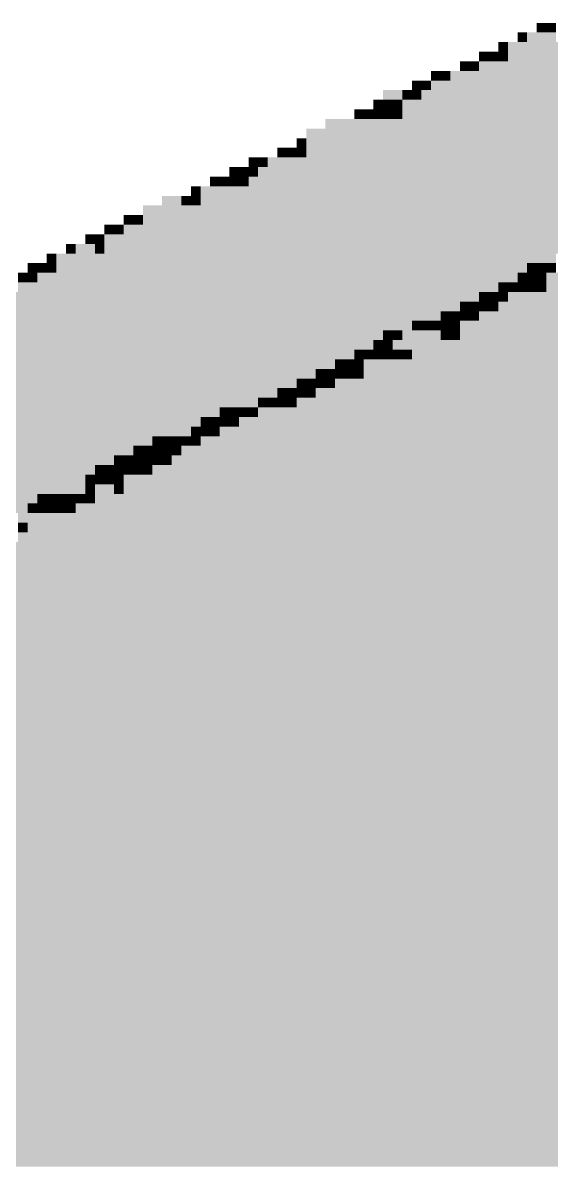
# Paper-space layout '03 3D Building and Roof' of a CAD drawing. Header units: millimetres. Extents: x 5 to 415, y 5 to 292.
# Drawn here: x 162.59 to 171.75, y 245.03 to 264.83 of the extents above; entities that cross this region are included whole.
import ezdxf

# ---------------------------------------------------------------- set-up
doc = ezdxf.new("R2010")
doc.units = ezdxf.units.MM
doc.layers.add('IMAGES', color=7, linetype='Continuous')

# ---------------------------------------------------------------- blocks, each defined once
blk = doc.blocks.new('SHEET_03')
at = {"layer": 'IMAGES', "color": 7}
for points in [[(171.501, 264.667), (171.667, 264.667), (171.501, 264.833), (171.667, 264.833)], [(171.667, 264.667), (171.834, 264.667), (171.667, 264.833), (171.834, 264.833)], [(171.167, 264.5), (171.334, 264.5), (171.167, 264.667), (171.334, 264.667)], [(171.334, 264.5), (171.834, 264.5), (171.334, 264.667), (171.834, 264.667)], [(170.834, 264.333), (171.001, 264.333), (170.834, 264.5), (171.001, 264.5)], [(171.001, 264.333), (171.334, 264.333), (171.001, 264.5), (171.334, 264.5)], [(171.334, 264.333), (179.499, 264.333), (171.334, 264.5), (179.499, 264.5)], [(170.501, 264.167), (170.668, 264.167), (170.501, 264.333), (170.668, 264.333)], [(170.668, 264.167), (170.834, 264.167), (170.668, 264.333), (170.834, 264.333)], [(170.834, 264.167), (171.001, 264.167), (170.834, 264.333), (171.001, 264.333)], [(171.001, 264.167), (179.166, 264.167), (171.001, 264.333), (179.166, 264.333)], [(169.668, 263.833), (169.834, 263.833), (169.668, 264), (169.834, 264)], [(169.834, 263.833), (170.001, 263.833), (169.834, 264), (170.001, 264)], [(170.001, 263.833), (170.334, 263.833), (170.001, 264), (170.334, 264)], [(170.168, 264), (170.334, 264), (170.168, 264.167), (170.334, 264.167)], [(170.334, 264), (170.501, 264), (170.334, 264.167), (170.501, 264.167)], [(170.334, 263.833), (178.333, 263.833), (170.334, 264), (178.333, 264)], [(170.501, 264), (178.666, 264), (170.501, 264.167), (178.666, 264.167)], [(169.334, 263.667), (169.501, 263.667), (169.334, 263.833), (169.501, 263.833)], [(169.501, 263.667), (169.668, 263.667), (169.501, 263.833), (169.668, 263.833)], [(169.668, 263.667), (170.001, 263.667), (169.668, 263.833), (170.001, 263.833)], [(170.001, 263.667), (178, 263.667), (170.001, 263.833), (178, 263.833)], [(168.835, 263.5), (169.168, 263.5), (168.835, 263.667), (169.168, 263.667)], [(169.168, 263.5), (169.334, 263.5), (169.168, 263.667), (169.334, 263.667)], [(169.334, 263.5), (169.501, 263.5), (169.334, 263.667), (169.501, 263.667)], [(169.501, 263.5), (177.666, 263.5), (169.501, 263.667), (177.666, 263.667)], [(168.668, 263.333), (168.835, 263.333), (168.668, 263.5), (168.835, 263.5)], [(168.835, 263.333), (169.001, 263.333), (168.835, 263.5), (169.001, 263.5)], [(169.001, 263.333), (169.168, 263.333), (169.001, 263.5), (169.168, 263.5)], [(169.168, 263.333), (177.166, 263.333), (169.168, 263.5), (177.166, 263.5)], [(168.335, 263.167), (168.501, 263.167), (168.335, 263.333), (168.501, 263.333)], [(168.501, 263.167), (168.668, 263.167), (168.501, 263.333), (168.668, 263.333)], [(168.668, 263.167), (168.835, 263.167), (168.668, 263.333), (168.835, 263.333)], [(168.835, 263.167), (169.001, 263.167), (168.835, 263.333), (169.001, 263.333)], [(169.001, 263.167), (169.168, 263.167), (169.001, 263.333), (169.168, 263.333)], [(169.168, 263.167), (177, 263.167), (169.168, 263.333), (177, 263.333)], [(167.835, 263), (168.168, 263), (167.835, 263.167), (168.168, 263.167)], [(168.168, 263), (168.668, 263), (168.168, 263.167), (168.668, 263.167)], [(168.668, 263), (176.5, 263), (168.668, 263.167), (176.5, 263.167)], [(167.335, 262.667), (167.501, 262.667), (167.335, 262.833), (167.501, 262.833)], [(167.501, 262.833), (167.835, 262.833), (167.501, 263), (167.835, 263)], [(167.501, 262.667), (167.835, 262.667), (167.501, 262.833), (167.835, 262.833)], [(167.835, 262.833), (168.168, 262.833), (167.835, 263), (168.168, 263)], [(167.835, 262.667), (175.833, 262.667), (167.835, 262.833), (175.833, 262.833)], [(168.168, 262.833), (176.167, 262.833), (168.168, 263), (176.167, 263)], [(167.002, 262.5), (167.168, 262.5), (167.002, 262.667), (167.168, 262.667)], [(167.168, 262.5), (167.335, 262.5), (167.168, 262.667), (167.335, 262.667)], [(167.335, 262.5), (167.501, 262.5), (167.335, 262.667), (167.501, 262.667)], [(167.501, 262.5), (175.5, 262.5), (167.501, 262.667), (175.5, 262.667)], [(166.502, 262.333), (166.668, 262.333), (166.502, 262.5), (166.668, 262.5)], [(166.668, 262.333), (166.835, 262.333), (166.668, 262.5), (166.835, 262.5)], [(166.835, 262.333), (167.168, 262.333), (166.835, 262.5), (167.168, 262.5)], [(167.168, 262.333), (175.167, 262.333), (167.168, 262.5), (175.167, 262.5)], [(166.168, 262.167), (166.335, 262.167), (166.168, 262.333), (166.335, 262.333)], [(166.335, 262.167), (166.502, 262.167), (166.335, 262.333), (166.502, 262.333)], [(166.502, 262.167), (166.668, 262.167), (166.502, 262.333), (166.668, 262.333)], [(166.668, 262.167), (174.833, 262.167), (166.668, 262.333), (174.833, 262.333)], [(165.835, 262), (166.002, 262), (165.835, 262.167), (166.002, 262.167)], [(166.002, 262), (166.168, 262), (166.002, 262.167), (166.168, 262.167)], [(166.168, 262), (166.335, 262), (166.168, 262.167), (166.335, 262.167)], [(166.335, 262), (166.502, 262), (166.335, 262.167), (166.502, 262.167)], [(166.502, 262), (174.5, 262), (166.502, 262.167), (174.5, 262.167)], [(165.002, 261.667), (165.335, 261.667), (165.002, 261.833), (165.335, 261.833)], [(165.335, 261.667), (165.502, 261.667), (165.335, 261.833), (165.502, 261.833)], [(165.502, 261.833), (165.669, 261.833), (165.502, 262), (165.669, 262)], [(165.502, 261.667), (165.669, 261.667), (165.502, 261.833), (165.669, 261.833)], [(165.669, 261.833), (166.002, 261.833), (165.669, 262), (166.002, 262)], [(165.669, 261.667), (173.667, 261.667), (165.669, 261.833), (173.667, 261.833)], [(166.002, 261.833), (174, 261.833), (166.002, 262), (174, 262)], [(164.669, 261.5), (165.002, 261.5), (164.669, 261.667), (165.002, 261.667)], [(165.002, 261.5), (165.502, 261.5), (165.002, 261.667), (165.502, 261.667)], [(165.502, 261.5), (173.5, 261.5), (165.502, 261.667), (173.5, 261.667)], [(164.335, 261.333), (164.502, 261.333), (164.335, 261.5), (164.502, 261.5)], [(164.502, 261.333), (164.669, 261.333), (164.502, 261.5), (164.669, 261.5)], [(164.669, 261.333), (165.002, 261.333), (164.669, 261.5), (165.002, 261.5)], [(165.002, 261.333), (173, 261.333), (165.002, 261.5), (173, 261.5)], [(164.002, 261.167), (164.169, 261.167), (164.002, 261.333), (164.169, 261.333)], [(164.169, 261.167), (164.335, 261.167), (164.169, 261.333), (164.335, 261.333)], [(164.335, 261.167), (164.669, 261.167), (164.335, 261.333), (164.669, 261.333)], [(164.669, 261.167), (172.667, 261.167), (164.669, 261.333), (172.667, 261.333)], [(163.669, 261), (163.836, 261), (163.669, 261.167), (163.836, 261.167)], [(163.836, 261), (164.002, 261), (163.836, 261.167), (164.002, 261.167)], [(164.002, 261), (164.335, 261), (164.002, 261.167), (164.335, 261.167)], [(164.335, 261), (172.334, 261), (164.335, 261.167), (172.334, 261.167)], [(163.002, 260.667), (163.169, 260.667), (163.002, 260.833), (163.169, 260.833)], [(163.169, 260.667), (163.502, 260.667), (163.169, 260.833), (163.502, 260.833)], [(163.336, 260.833), (163.502, 260.833), (163.336, 261), (163.502, 261)], [(163.502, 260.833), (163.836, 260.833), (163.502, 261), (163.836, 261)], [(163.502, 260.667), (171.501, 260.667), (163.502, 260.833), (171.501, 260.833)], [(163.836, 260.833), (164.002, 260.833), (163.836, 261), (164.002, 261)], [(164.002, 260.833), (172.001, 260.833), (164.002, 261), (172.001, 261)], [(171.501, 260.667), (171.834, 260.667), (171.501, 260.833), (171.834, 260.833)], [(162.669, 260.5), (162.836, 260.5), (162.669, 260.667), (162.836, 260.667)], [(162.836, 260.5), (163.002, 260.5), (162.836, 260.667), (163.002, 260.667)], [(163.002, 260.5), (163.169, 260.5), (163.002, 260.667), (163.169, 260.667)], [(163.169, 260.5), (171.334, 260.5), (163.169, 260.667), (171.334, 260.667)], [(171.334, 260.5), (171.501, 260.5), (171.334, 260.667), (171.501, 260.667)], [(171.501, 260.5), (171.667, 260.5), (171.501, 260.667), (171.667, 260.667)], [(171.667, 260.5), (171.834, 260.5), (171.667, 260.667), (171.834, 260.667)], [(162.502, 260.333), (162.669, 260.333), (162.502, 260.5), (162.669, 260.5)], [(162.669, 260.333), (162.836, 260.333), (162.669, 260.5), (162.836, 260.5)], [(162.836, 260.333), (170.834, 260.333), (162.836, 260.5), (170.834, 260.5)], [(170.834, 260.333), (171.167, 260.333), (170.834, 260.5), (171.167, 260.5)], [(171.167, 260.333), (171.334, 260.333), (171.167, 260.5), (171.334, 260.5)], [(171.334, 260.333), (171.501, 260.333), (171.334, 260.5), (171.501, 260.5)], [(171.501, 260.333), (171.667, 260.333), (171.501, 260.5), (171.667, 260.5)], [(171.667, 260.333), (172.001, 260.333), (171.667, 260.5), (172.001, 260.5)], [(162.502, 260.167), (170.501, 260.167), (162.502, 260.333), (170.501, 260.333)], [(170.501, 260.167), (170.834, 260.167), (170.501, 260.333), (170.834, 260.333)], [(170.834, 260.167), (171.001, 260.167), (170.834, 260.333), (171.001, 260.333)], [(171.001, 260.167), (171.167, 260.167), (171.001, 260.333), (171.167, 260.333)], [(171.167, 260.167), (171.334, 260.167), (171.167, 260.333), (171.334, 260.333)], [(171.334, 260.167), (171.501, 260.167), (171.334, 260.333), (171.501, 260.333)], [(171.501, 260.167), (171.667, 260.167), (171.501, 260.333), (171.667, 260.333)], [(171.667, 260.167), (198.662, 260.167), (171.667, 260.333), (198.662, 260.333)], [(162.336, 260), (170.168, 260), (162.336, 260.167), (170.168, 260.167)], [(170.168, 260), (170.501, 260), (170.168, 260.167), (170.501, 260.167)], [(170.501, 260), (170.668, 260), (170.501, 260.167), (170.668, 260.167)], [(170.668, 260), (170.834, 260), (170.668, 260.167), (170.834, 260.167)], [(170.834, 260), (171.001, 260), (170.834, 260.167), (171.001, 260.167)], [(171.001, 260), (171.334, 260), (171.001, 260.167), (171.334, 260.167)], [(171.334, 260), (198.829, 260), (171.334, 260.167), (198.829, 260.167)], [(161.836, 259.833), (169.834, 259.833), (161.836, 260), (169.834, 260)], [(169.834, 259.833), (170.168, 259.833), (169.834, 260), (170.168, 260)], [(170.168, 259.833), (170.334, 259.833), (170.168, 260), (170.334, 260)], [(170.334, 259.833), (170.501, 259.833), (170.334, 260), (170.501, 260)], [(170.501, 259.833), (170.668, 259.833), (170.501, 260), (170.668, 260)], [(170.668, 259.833), (170.834, 259.833), (170.668, 260), (170.834, 260)], [(170.834, 259.833), (199.329, 259.833), (170.834, 260), (199.329, 260)], [(161.169, 259.5), (169.001, 259.5), (161.169, 259.667), (169.001, 259.667)], [(161.503, 259.667), (169.501, 259.667), (161.503, 259.833), (169.501, 259.833)], [(169.001, 259.5), (169.334, 259.5), (169.001, 259.667), (169.334, 259.667)], [(169.334, 259.5), (169.501, 259.5), (169.334, 259.667), (169.501, 259.667)], [(169.501, 259.667), (169.834, 259.667), (169.501, 259.833), (169.834, 259.833)], [(169.501, 259.5), (169.668, 259.5), (169.501, 259.667), (169.668, 259.667)], [(169.668, 259.5), (169.834, 259.5), (169.668, 259.667), (169.834, 259.667)], [(169.834, 259.667), (170.001, 259.667), (169.834, 259.833), (170.001, 259.833)], [(169.834, 259.5), (170.001, 259.5), (169.834, 259.667), (170.001, 259.667)], [(170.001, 259.667), (170.168, 259.667), (170.001, 259.833), (170.168, 259.833)], [(170.001, 259.5), (170.168, 259.5), (170.001, 259.667), (170.168, 259.667)], [(170.168, 259.667), (170.334, 259.667), (170.168, 259.833), (170.334, 259.833)], [(170.168, 259.333), (200.329, 259.333), (170.168, 259.667), (200.329, 259.667)], [(170.334, 259.667), (170.501, 259.667), (170.334, 259.833), (170.501, 259.833)], [(170.501, 259.667), (199.662, 259.667), (170.501, 259.833), (199.662, 259.833)], [(160.836, 259.333), (168.835, 259.333), (160.836, 259.5), (168.835, 259.5)], [(168.835, 259.333), (169.001, 259.333), (168.835, 259.5), (169.001, 259.5)], [(169.001, 259.333), (169.168, 259.333), (169.001, 259.5), (169.168, 259.5)], [(169.168, 259.333), (169.501, 259.333), (169.168, 259.5), (169.501, 259.5)], [(169.501, 259.333), (169.834, 259.333), (169.501, 259.5), (169.834, 259.5)], [(169.834, 259.333), (170.001, 259.333), (169.834, 259.5), (170.001, 259.5)], [(170.001, 259.333), (170.168, 259.333), (170.001, 259.5), (170.168, 259.5)], [(160.336, 259.167), (168.335, 259.167), (160.336, 259.333), (168.335, 259.333)], [(168.335, 259.167), (168.668, 259.167), (168.335, 259.333), (168.668, 259.333)], [(168.668, 259.167), (168.835, 259.167), (168.668, 259.333), (168.835, 259.333)], [(168.835, 259.167), (169.001, 259.167), (168.835, 259.333), (169.001, 259.333)], [(169.001, 259.167), (169.334, 259.167), (169.001, 259.333), (169.334, 259.333)], [(169.334, 259.167), (200.662, 259.167), (169.334, 259.333), (200.662, 259.333)], [(160.003, 259), (168.001, 259), (160.003, 259.167), (168.001, 259.167)], [(168.001, 259), (168.335, 259), (168.001, 259.167), (168.335, 259.167)], [(168.335, 259), (168.501, 259), (168.335, 259.167), (168.501, 259.167)], [(168.501, 259), (168.668, 259), (168.501, 259.167), (168.668, 259.167)], [(168.668, 259), (168.835, 259), (168.668, 259.167), (168.835, 259.167)], [(168.835, 259), (169.001, 259), (168.835, 259.167), (169.001, 259.167)], [(169.001, 259), (169.168, 259), (169.001, 259.167), (169.168, 259.167)], [(169.168, 259), (169.334, 259), (169.168, 259.167), (169.334, 259.167)], [(169.334, 259), (200.995, 259), (169.334, 259.167), (200.995, 259.167)], [(159.67, 258.833), (167.668, 258.833), (159.67, 259), (167.668, 259)], [(167.668, 258.833), (168.001, 258.833), (167.668, 259), (168.001, 259)], [(168.001, 258.833), (168.168, 258.833), (168.001, 259), (168.168, 259)], [(168.168, 258.833), (168.335, 258.833), (168.168, 259), (168.335, 259)], [(168.335, 258.833), (168.501, 258.833), (168.335, 259), (168.501, 259)], [(168.501, 258.833), (168.835, 258.833), (168.501, 259), (168.835, 259)], [(168.835, 258.833), (201.329, 258.833), (168.835, 259), (201.329, 259)], [(159.003, 258.5), (167.002, 258.5), (159.003, 258.667), (167.002, 258.667)], [(159.336, 258.667), (167.335, 258.667), (159.336, 258.833), (167.335, 258.833)], [(167.002, 258.5), (167.335, 258.5), (167.002, 258.667), (167.335, 258.667)], [(167.335, 258.667), (167.668, 258.667), (167.335, 258.833), (167.668, 258.833)], [(167.335, 258.5), (167.501, 258.5), (167.335, 258.667), (167.501, 258.667)], [(167.501, 258.5), (167.668, 258.5), (167.501, 258.667), (167.668, 258.667)], [(167.668, 258.667), (167.835, 258.667), (167.668, 258.833), (167.835, 258.833)], [(167.668, 258.5), (167.835, 258.5), (167.668, 258.667), (167.835, 258.667)], [(167.835, 258.667), (168.001, 258.667), (167.835, 258.833), (168.001, 258.833)], [(167.835, 258.5), (168.001, 258.5), (167.835, 258.667), (168.001, 258.667)], [(168.001, 258.667), (168.168, 258.667), (168.001, 258.833), (168.168, 258.833)], [(168.001, 258.5), (202.162, 258.5), (168.001, 258.667), (202.162, 258.667)], [(168.168, 258.667), (168.335, 258.667), (168.168, 258.833), (168.335, 258.833)], [(168.335, 258.667), (168.501, 258.667), (168.335, 258.833), (168.501, 258.833)], [(168.501, 258.667), (201.662, 258.667), (168.501, 258.833), (201.662, 258.833)], [(158.67, 258.333), (166.668, 258.333), (158.67, 258.5), (166.668, 258.5)], [(166.668, 258.333), (167.002, 258.333), (166.668, 258.5), (167.002, 258.5)], [(167.002, 258.333), (167.168, 258.333), (167.002, 258.5), (167.168, 258.5)], [(167.168, 258.333), (167.335, 258.333), (167.168, 258.5), (167.335, 258.5)], [(167.335, 258.333), (167.501, 258.333), (167.335, 258.5), (167.501, 258.5)], [(167.501, 258.333), (167.668, 258.333), (167.501, 258.5), (167.668, 258.5)], [(167.668, 258.333), (202.328, 258.333), (167.668, 258.5), (202.328, 258.5)], [(158.337, 258.167), (166.335, 258.167), (158.337, 258.333), (166.335, 258.333)], [(166.335, 258.167), (166.668, 258.167), (166.335, 258.333), (166.668, 258.333)], [(166.668, 258.167), (166.835, 258.167), (166.668, 258.333), (166.835, 258.333)], [(166.835, 258.167), (167.002, 258.167), (166.835, 258.333), (167.002, 258.333)], [(167.002, 258.167), (167.168, 258.167), (167.002, 258.333), (167.168, 258.333)], [(167.168, 258.167), (167.335, 258.167), (167.168, 258.333), (167.335, 258.333)], [(167.335, 258.167), (202.662, 258.167), (167.335, 258.333), (202.662, 258.333)], [(157.837, 258), (166.002, 258), (157.837, 258.167), (166.002, 258.167)], [(166.002, 258), (166.168, 258), (166.002, 258.167), (166.168, 258.167)], [(166.168, 258), (166.335, 258), (166.168, 258.167), (166.335, 258.167)], [(166.335, 258), (166.502, 258), (166.335, 258.167), (166.502, 258.167)], [(166.502, 258), (166.668, 258), (166.502, 258.167), (166.668, 258.167)], [(166.668, 258), (167.002, 258), (166.668, 258.167), (167.002, 258.167)], [(167.002, 258), (202.995, 258), (167.002, 258.167), (202.995, 258.167)], [(157.503, 257.833), (165.669, 257.833), (157.503, 258), (165.669, 258)], [(165.669, 257.833), (165.835, 257.833), (165.669, 258), (165.835, 258)], [(165.835, 257.833), (166.002, 257.833), (165.835, 258), (166.002, 258)], [(166.002, 257.833), (166.168, 257.833), (166.002, 258), (166.168, 258)], [(166.168, 257.833), (166.335, 257.833), (166.168, 258), (166.335, 258)], [(166.335, 257.833), (166.668, 257.833), (166.335, 258), (166.668, 258)], [(166.668, 257.833), (203.495, 257.833), (166.668, 258), (203.495, 258)], [(156.837, 257.5), (164.835, 257.5), (156.837, 257.667), (164.835, 257.667)], [(157.337, 257.667), (165.169, 257.667), (157.337, 257.833), (165.169, 257.833)], [(164.835, 257.5), (165.002, 257.5), (164.835, 257.667), (165.002, 257.667)], [(165.002, 257.5), (165.169, 257.5), (165.002, 257.667), (165.169, 257.667)], [(165.169, 257.667), (165.502, 257.667), (165.169, 257.833), (165.502, 257.833)], [(165.169, 257.5), (165.335, 257.5), (165.169, 257.667), (165.335, 257.667)], [(165.335, 257.5), (165.502, 257.5), (165.335, 257.667), (165.502, 257.667)], [(165.502, 257.667), (165.669, 257.667), (165.502, 257.833), (165.669, 257.833)], [(165.502, 257.5), (165.669, 257.5), (165.502, 257.667), (165.669, 257.667)], [(165.669, 257.667), (165.835, 257.667), (165.669, 257.833), (165.835, 257.833)], [(165.669, 257.5), (166.002, 257.5), (165.669, 257.667), (166.002, 257.667)], [(165.835, 257.667), (166.002, 257.667), (165.835, 257.833), (166.002, 257.833)], [(166.002, 257.667), (166.335, 257.667), (166.002, 257.833), (166.335, 257.833)], [(166.002, 257.5), (203.995, 257.5), (166.002, 257.667), (203.995, 257.667)], [(166.335, 257.667), (203.661, 257.667), (166.335, 257.833), (203.661, 257.833)], [(156.67, 257.333), (164.502, 257.333), (156.67, 257.5), (164.502, 257.5)], [(164.502, 257.333), (164.669, 257.333), (164.502, 257.5), (164.669, 257.5)], [(164.669, 257.333), (164.835, 257.333), (164.669, 257.5), (164.835, 257.5)], [(164.835, 257.333), (165.002, 257.333), (164.835, 257.5), (165.002, 257.5)], [(165.002, 257.333), (165.169, 257.333), (165.002, 257.5), (165.169, 257.5)], [(165.169, 257.333), (165.335, 257.333), (165.169, 257.5), (165.335, 257.5)], [(165.335, 257.333), (165.669, 257.333), (165.335, 257.5), (165.669, 257.5)], [(165.669, 257.333), (204.495, 257.333), (165.669, 257.5), (204.495, 257.5)], [(156.004, 257.167), (164.169, 257.167), (156.004, 257.333), (164.169, 257.333)], [(164.169, 257.167), (164.335, 257.167), (164.169, 257.333), (164.335, 257.333)], [(164.335, 257.167), (164.502, 257.167), (164.335, 257.333), (164.502, 257.333)], [(164.502, 257.167), (164.669, 257.167), (164.502, 257.333), (164.669, 257.333)], [(164.669, 257.167), (164.835, 257.167), (164.669, 257.333), (164.835, 257.333)], [(164.835, 257.167), (165.002, 257.167), (164.835, 257.333), (165.002, 257.333)], [(165.002, 257.167), (165.169, 257.167), (165.002, 257.333), (165.169, 257.333)], [(165.169, 257.167), (204.828, 257.167), (165.169, 257.333), (204.828, 257.333)], [(155.67, 257), (163.836, 257), (155.67, 257.167), (163.836, 257.167)], [(163.836, 257), (164.002, 257), (163.836, 257.167), (164.002, 257.167)], [(164.002, 257), (164.169, 257), (164.002, 257.167), (164.169, 257.167)], [(164.169, 257), (164.335, 257), (164.169, 257.167), (164.335, 257.167)], [(164.335, 257), (164.502, 257), (164.335, 257.167), (164.502, 257.167)], [(164.502, 257), (164.669, 257), (164.502, 257.167), (164.669, 257.167)], [(164.669, 257), (164.835, 257), (164.669, 257.167), (164.835, 257.167)], [(164.835, 257), (204.994, 257), (164.835, 257.167), (204.994, 257.167)], [(155.504, 256.833), (163.336, 256.833), (155.504, 257), (163.336, 257)], [(163.336, 256.833), (163.669, 256.833), (163.336, 257), (163.669, 257)], [(163.669, 256.833), (163.836, 256.833), (163.669, 257), (163.836, 257)], [(163.836, 256.833), (164.002, 256.833), (163.836, 257), (164.002, 257)], [(164.002, 256.833), (164.169, 256.833), (164.002, 257), (164.169, 257)], [(164.169, 256.833), (164.335, 256.833), (164.169, 257), (164.335, 257)], [(164.335, 256.833), (205.328, 256.833), (164.335, 257), (205.328, 257)], [(155.17, 256.667), (163.336, 256.667), (155.17, 256.833), (163.336, 256.833)], [(163.336, 256.667), (163.669, 256.667), (163.336, 256.833), (163.669, 256.833)], [(163.669, 256.667), (163.836, 256.667), (163.669, 256.833), (163.836, 256.833)], [(163.836, 256.667), (164.169, 256.667), (163.836, 256.833), (164.169, 256.833)], [(164.169, 256.667), (164.335, 256.667), (164.169, 256.833), (164.335, 256.833)], [(164.335, 256.667), (205.828, 256.667), (164.335, 256.833), (205.828, 256.833)], [(154.671, 256.5), (162.836, 256.5), (154.671, 256.667), (162.836, 256.667)], [(162.336, 256.333), (162.669, 256.333), (162.336, 256.5), (162.669, 256.5)], [(162.669, 256.333), (162.836, 256.333), (162.669, 256.5), (162.836, 256.5)], [(162.836, 256.5), (163.002, 256.5), (162.836, 256.667), (163.002, 256.667)], [(162.836, 256.333), (163.002, 256.333), (162.836, 256.5), (163.002, 256.5)], [(163.002, 256.5), (163.169, 256.5), (163.002, 256.667), (163.169, 256.667)], [(163.002, 256.333), (163.169, 256.333), (163.002, 256.5), (163.169, 256.5)], [(163.169, 256.5), (163.336, 256.5), (163.169, 256.667), (163.336, 256.667)], [(163.169, 256.333), (163.336, 256.333), (163.169, 256.5), (163.336, 256.5)], [(163.336, 256.5), (163.502, 256.5), (163.336, 256.667), (163.502, 256.667)], [(163.336, 256.333), (163.502, 256.333), (163.336, 256.5), (163.502, 256.5)], [(163.502, 256.5), (163.669, 256.5), (163.502, 256.667), (163.669, 256.667)], [(163.502, 256.333), (206.494, 256.333), (163.502, 256.5), (206.494, 256.5)], [(163.669, 256.5), (163.836, 256.5), (163.669, 256.667), (163.836, 256.667)], [(163.836, 256.5), (206.161, 256.5), (163.836, 256.667), (206.161, 256.667)], [(162.502, 256.167), (162.836, 256.167), (162.502, 256.333), (162.836, 256.333)], [(162.836, 256.167), (206.661, 256.167), (162.836, 256.333), (206.661, 256.333)], [(162.502, 256), (162.669, 256), (162.502, 256.167), (162.669, 256.167)], [(162.669, 256), (206.994, 256), (162.669, 256.167), (206.994, 256.167)], [(162.502, 255.833), (207.494, 255.833), (162.502, 256), (207.494, 256)], [(162.003, 255.667), (207.827, 255.667), (162.003, 255.833), (207.827, 255.833)], [(161.169, 255.333), (208.327, 255.333), (161.169, 255.5), (208.327, 255.5)], [(161.669, 255.5), (208.161, 255.5), (161.669, 255.667), (208.161, 255.667)], [(161.169, 255.167), (208.66, 255.167), (161.169, 255.333), (208.66, 255.333)], [(160.503, 255), (209.16, 255), (160.503, 255.167), (209.16, 255.167)], [(160.336, 254.833), (209.494, 254.833), (160.336, 255), (209.494, 255)], [(159.67, 254.667), (209.827, 254.667), (159.67, 254.833), (209.827, 254.833)], [(159.17, 254.333), (210.493, 254.333), (159.17, 254.5), (210.493, 254.5)], [(159.336, 254.5), (210.16, 254.5), (159.336, 254.667), (210.16, 254.667)], [(158.836, 254.167), (210.827, 254.167), (158.836, 254.333), (210.827, 254.333)], [(158.503, 254), (211.327, 254), (158.503, 254.167), (211.327, 254.167)], [(158.17, 253.833), (211.827, 253.833), (158.17, 254), (211.827, 254)], [(157.837, 253.667), (211.827, 253.667), (157.837, 253.833), (211.827, 253.833)], [(157.337, 253.5), (212.16, 253.5), (157.337, 253.667), (212.16, 253.667)], [(156.67, 253.167), (212.993, 253.167), (156.67, 253.333), (212.993, 253.333)], [(157.003, 253.333), (212.493, 253.333), (157.003, 253.5), (212.493, 253.5)], [(156.337, 253), (213.16, 253), (156.337, 253.167), (213.16, 253.167)], [(156.17, 252.833), (213.493, 252.833), (156.17, 253), (213.493, 253)], [(155.504, 252.667), (213.826, 252.667), (155.504, 252.833), (213.826, 252.833)], [(155.337, 252.5), (214.159, 252.5), (155.337, 252.667), (214.159, 252.667)], [(154.671, 252.167), (214.993, 252.167), (154.671, 252.333), (214.993, 252.333)], [(155.004, 252.333), (214.659, 252.333), (155.004, 252.5), (214.659, 252.5)], [(154.171, 252), (215.326, 252), (154.171, 252.167), (215.326, 252.167)], [(153.837, 251.833), (215.659, 251.833), (153.837, 252), (215.659, 252)], [(153.504, 251.667), (215.992, 251.667), (153.504, 251.833), (215.992, 251.833)], [(153.004, 251.5), (216.159, 251.5), (153.004, 251.667), (216.159, 251.667)], [(152.504, 251.167), (216.992, 251.167), (152.504, 251.333), (216.992, 251.333)], [(153.004, 251.333), (216.492, 251.333), (153.004, 251.5), (216.492, 251.5)], [(152.004, 251), (217.326, 251), (152.004, 251.167), (217.326, 251.167)], [(151.671, 250.833), (217.659, 250.833), (151.671, 251), (217.659, 251)], [(151.338, 250.667), (218.159, 250.667), (151.338, 250.833), (218.159, 250.833)], [(151.005, 250.5), (218.159, 250.5), (151.005, 250.667), (218.159, 250.667)], [(150.671, 250.333), (218.659, 250.333), (150.671, 250.5), (218.659, 250.5)], [(150.671, 250.167), (218.992, 250.167), (150.671, 250.333), (218.992, 250.333)], [(151.005, 250), (219.325, 250), (151.005, 250.167), (219.325, 250.167)], [(151.338, 249.833), (219.492, 249.833), (151.338, 250), (219.492, 250)], [(151.838, 249.667), (219.992, 249.667), (151.838, 249.833), (219.992, 249.833)], [(152.004, 249.5), (220.325, 249.5), (152.004, 249.667), (220.325, 249.667)], [(152.338, 249.333), (220.992, 249.333), (152.338, 249.5), (220.992, 249.5)], [(152.838, 249.167), (220.992, 249.167), (152.838, 249.333), (220.992, 249.333)], [(153.171, 249), (221.325, 249), (153.171, 249.167), (221.325, 249.167)], [(153.504, 248.833), (221.658, 248.833), (153.504, 249), (221.658, 249)], [(153.671, 248.667), (221.991, 248.667), (153.671, 248.833), (221.991, 248.833)], [(154.004, 248.5), (222.658, 248.5), (154.004, 248.667), (222.658, 248.667)], [(154.504, 248.333), (222.825, 248.333), (154.504, 248.5), (222.825, 248.5)], [(154.837, 248.167), (221.825, 248.167), (154.837, 248.333), (221.825, 248.333)], [(155.17, 248), (221.825, 248), (155.17, 248.167), (221.825, 248.167)], [(155.337, 247.833), (221.658, 247.833), (155.337, 248), (221.658, 248)], [(155.837, 247.667), (221.825, 247.667), (155.837, 247.833), (221.825, 247.833)], [(156.17, 247.5), (221.825, 247.5), (156.17, 247.667), (221.825, 247.667)], [(156.504, 247.333), (221.825, 247.333), (156.504, 247.5), (221.825, 247.5)], [(156.67, 247.167), (221.658, 247.167), (156.67, 247.333), (221.658, 247.333)], [(157.003, 247), (221.825, 247), (157.003, 247.167), (221.825, 247.167)], [(157.503, 246.833), (221.658, 246.833), (157.503, 247), (221.658, 247)], [(158.003, 246.667), (221.658, 246.667), (158.003, 246.833), (221.658, 246.833)], [(158.17, 246.5), (221.658, 246.5), (158.17, 246.667), (221.658, 246.667)], [(158.503, 246.333), (221.825, 246.333), (158.503, 246.5), (221.825, 246.5)], [(159.003, 246.167), (221.825, 246.167), (159.003, 246.333), (221.825, 246.333)], [(159.17, 246), (221.825, 246), (159.17, 246.167), (221.825, 246.167)], [(159.503, 245.833), (221.825, 245.833), (159.503, 246), (221.825, 246)], [(159.836, 245.667), (221.658, 245.667), (159.836, 245.833), (221.658, 245.833)], [(160.17, 245.5), (221.491, 245.5), (160.17, 245.667), (221.491, 245.667)], [(160.503, 245.333), (220.992, 245.333), (160.503, 245.5), (220.992, 245.5)], [(161.003, 245.167), (220.825, 245.167), (161.003, 245.333), (220.825, 245.333)], [(161.169, 245), (220.158, 245), (161.169, 245.167), (220.158, 245.167)]]:
    blk.add_solid(points, dxfattribs=at)

psp = doc.layouts.new('03 3D Building and Roof')

# ---------------------------------------------------------------- block references
psp.add_blockref('SHEET_03', (0, 0))

doc.saveas('drawing.dxf')
